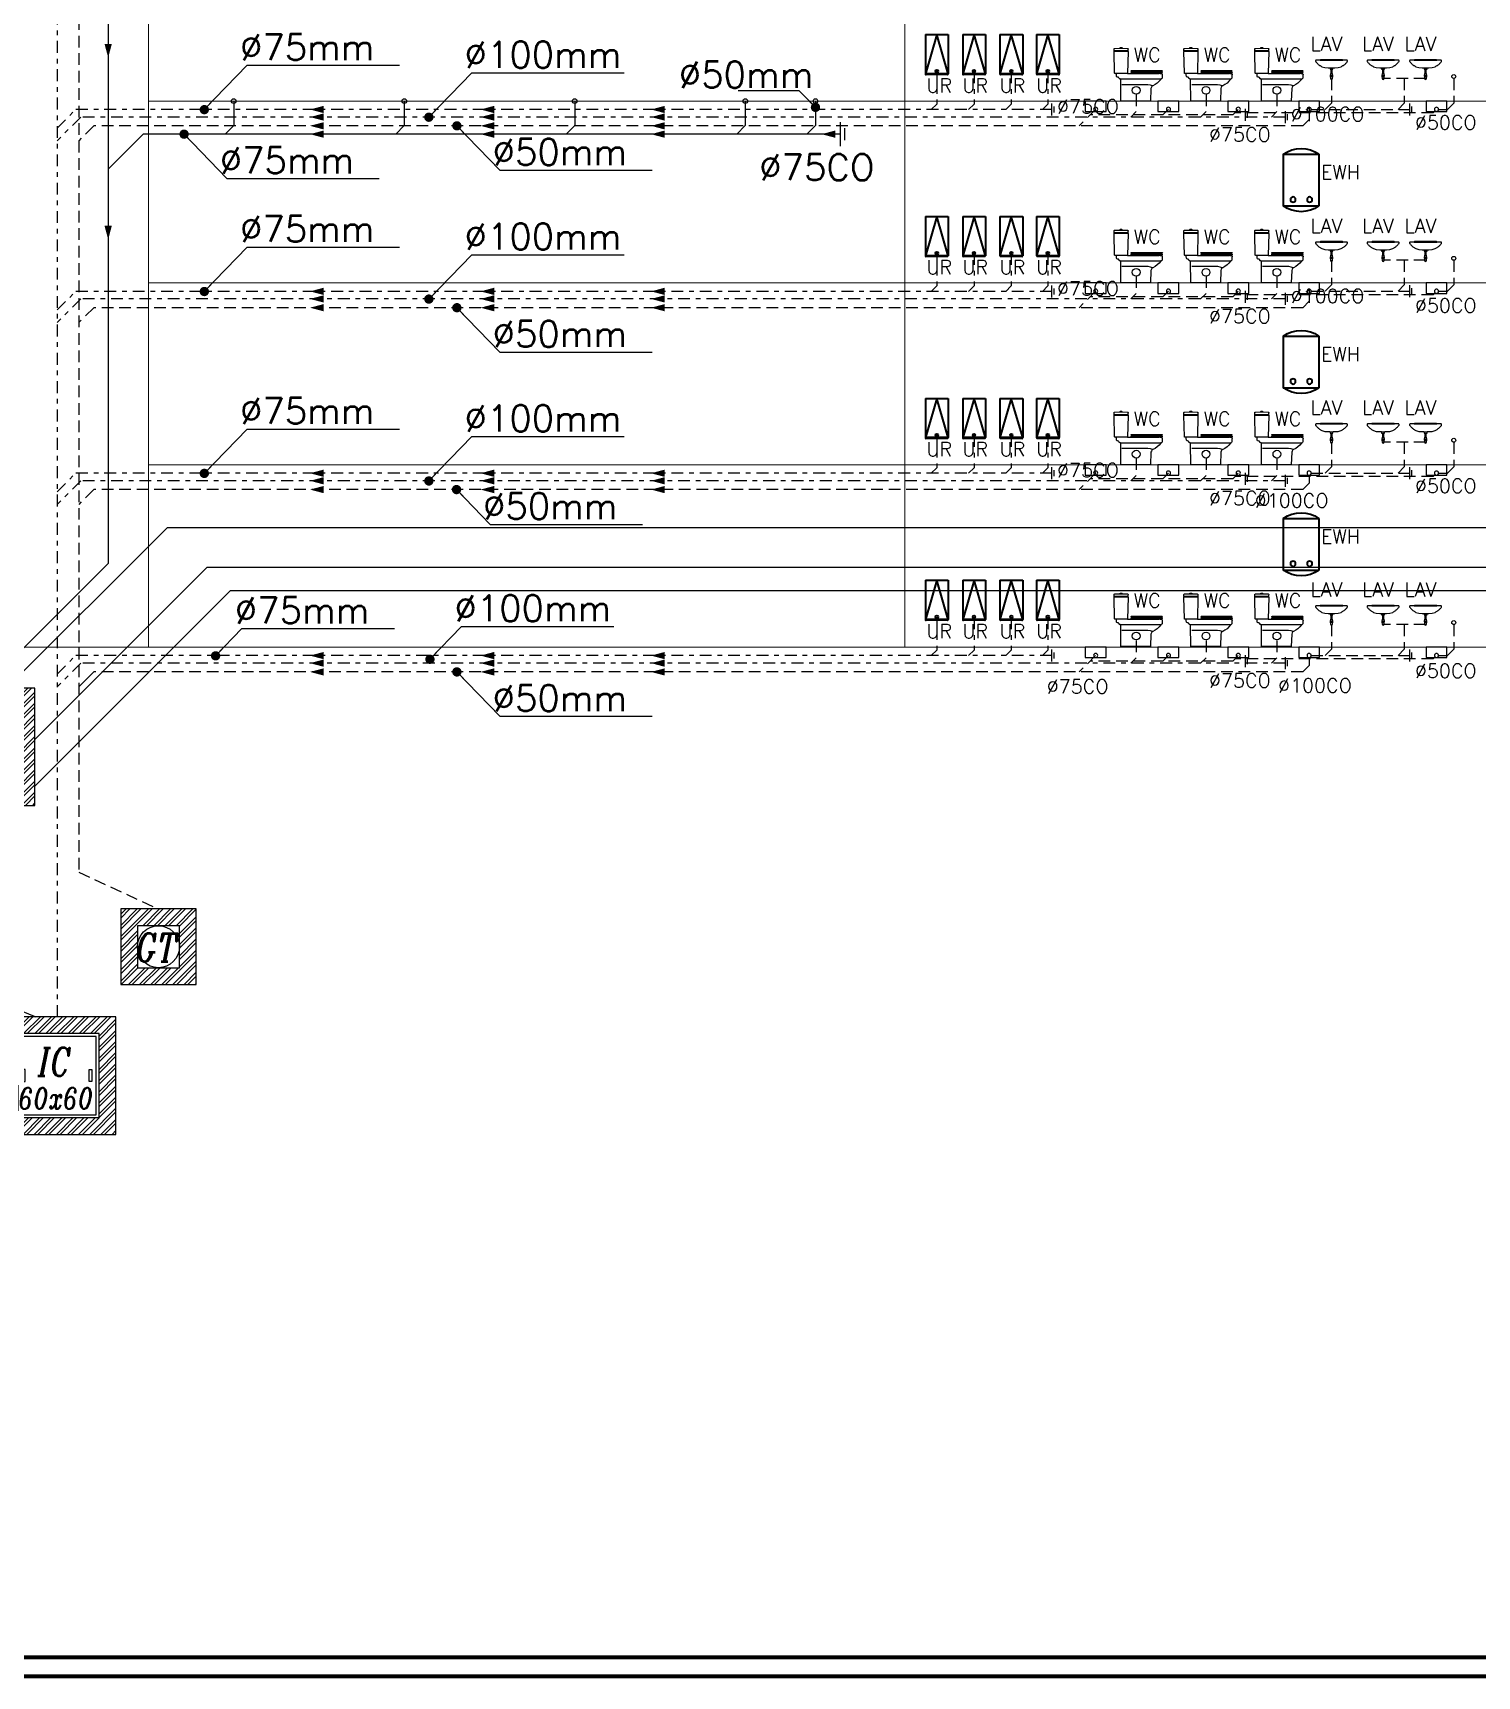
# Model space of a CAD drawing. Extents: x 787 to 1019, y 199 to 803.
# Drawn here: x 829.86 to 860.83, y 273.65 to 308.89 of the extents above; entities that cross this region are included whole.
import ezdxf
from ezdxf.enums import TextEntityAlignment as Align

# ---------------------------------------------------------------- set-up
doc = ezdxf.new("R2010")
doc.units = 0
doc.header["$MEASUREMENT"] = 0
for name, pattern in [('CONTINUA', [0]), ('DASHDOT', [25.4, 12.7, -6.35, 0, -6.35]), ('DASHED2', [0.375, 0.25, -0.125])]:
    doc.linetypes.add(name, pattern=pattern)
doc.layers.get('0').update_dxf_attribs({"color": 252, "linetype": 'CONTINUOUS', "lineweight": 30})
for name, color, linetype, lineweight in [('FIX', 47, 'CONTINUOUS', 0), ('P--FIXTURES', 60, 'CONTINUOUS', 35), ('P-C-WATER', 5, 'CONTINUOUS', 70), ('P-LINE', 5, 'CONTINUOUS', 20), ('P-TEXT', 1, 'CONTINUOUS', 25), ('UG-BORDER', 20, 'CONTINUOUS', 80)]:
    doc.layers.add(name, color=color, linetype=linetype, lineweight=lineweight)
for name, color, linetype in [('LAB-DR', 2, 'CONTINUOUS'), ('P-SOIL', 6, 'DASHDOT'), ('P-WASTE', 180, 'DASHED2'), ('PLUM', 2, 'CONTINUOUS'), ('PLUM-D', 2, 'CONTINUOUS'), ('Sanitarios', 171, 'CONTINUA')]:
    doc.layers.add(name, color=color, linetype=linetype)
doc.styles.add('ROM', font='romans.shx', dxfattribs={"height": 3})
doc.styles.add('ROMANS', font='italic8.shx')
doc.dimstyles.get("Standard").update_dxf_attribs({"dimtxt": 0.12, "dimasz": 0.05, "dimexe": 0.18, "dimexo": 0.0625, "dimgap": 0.09, "dimtad": 0, "dimtih": 1, "dimtoh": 1, "dimzin": 0, "dimdsep": 46, "dimtxsty": 'Standard', "dimblk": 'DOT', "dimcen": 0.09, "dimadec": 0, "dimazin": 0, "dimtfac": 1, "dimtofl": 0, "dimtmove": 0, "dimatfit": 3, "dimldrblk": 'DOT', "dimfxl": 1, "dimtolj": 1, "dimtzin": 0, "dimarcsym": 0})

# ---------------------------------------------------------------- blocks, each defined once
blk = doc.blocks.new('A$C268F1DFF')
at = {"layer": 'Sanitarios', "color": 3}
for p, q in [((-0.162, -0.006), (0.162, -0.006)), ((-0.024, -0.116), (0, -0.117)), ((-0.019, -0.226), (0.019, -0.226)), ((-0.019, -0.231), (0.019, -0.231)), ((-0.014, -0.137), (0.014, -0.137)), ((-0.014, -0.201), (0.014, -0.201)), ((-0.01, -0.143), (0.01, -0.143)), ((-0.01, -0.195), (0.01, -0.195)), ((0, -0.117), (0.024, -0.116)), ((-0.016, -0.238), (0.015, -0.238))]:
    blk.add_line(p, q, dxfattribs=at)
blk.add_lwpolyline([(-0.016, 0), (-0.156, 0), (-0.157, 0), (-0.158, 0), (-0.158, -0.001), (-0.158, -0.001), (-0.159, -0.001), (-0.159, -0.002), (-0.159, -0.002), (-0.159, -0.003), (-0.159, -0.003), (-0.159, -0.004), (-0.16, -0.004), (-0.16, -0.005), (-0.16, -0.005), (-0.161, -0.005), (-0.161, -0.006), (-0.162, -0.006), (-0.162, -0.006), (-0.217, -0.006), (-0.22, -0.006), (-0.223, -0.007), (-0.226, -0.009), (-0.228, -0.012), (-0.229, -0.015), (-0.23, -0.018), (-0.229, -0.022), (-0.228, -0.025), (-0.226, -0.027), (-0.222, -0.032), (-0.217, -0.038), (-0.212, -0.044), (-0.205, -0.051), (-0.198, -0.058), (-0.189, -0.066), (-0.18, -0.073), (-0.171, -0.08), (-0.164, -0.084), (-0.157, -0.089), (-0.147, -0.094), (-0.138, -0.1), (-0.138, -0.1), (-0.097, -0.113), (-0.049, -0.116), (-0.024, -0.116), (-0.021, -0.137), (-0.014, -0.137), (-0.014, -0.142, 0.414214), (-0.013, -0.143), (-0.01, -0.143), (-0.01, -0.195), (-0.013, -0.195, 0.414214), (-0.014, -0.196), (-0.014, -0.201), (-0.014, -0.201), (-0.019, -0.226), (-0.019, -0.231), (-0.019, -0.231, -0.357396), (-0.018, -0.232), (-0.018, -0.232), (-0.017, -0.238), (-0.017, -0.238), (-0.015, -0.267), (-0.015, -0.268, 0.896939), (0.015, -0.269), (0.015, -0.267), (0.017, -0.238), (0.017, -0.238), (0.018, -0.232), (0.018, -0.232, -0.357483), (0.019, -0.231), (0.019, -0.231), (0.019, -0.226), (0.014, -0.201), (0.014, -0.201), (0.014, -0.196, 0.414214), (0.013, -0.195), (0.01, -0.195), (0.01, -0.143), (0.013, -0.143, 0.414214), (0.014, -0.142), (0.014, -0.137), (0.021, -0.137), (0.024, -0.116), (0.049, -0.116), (0.097, -0.113), (0.138, -0.1), (0.138, -0.1), (0.147, -0.094), (0.157, -0.089), (0.164, -0.084), (0.171, -0.08), (0.18, -0.073), (0.189, -0.066), (0.198, -0.058), (0.205, -0.051), (0.212, -0.044), (0.217, -0.038), (0.222, -0.032), (0.226, -0.027), (0.228, -0.025), (0.229, -0.022), (0.23, -0.018), (0.229, -0.015), (0.228, -0.012), (0.226, -0.009), (0.223, -0.007), (0.22, -0.006), (0.217, -0.006), (0.162, -0.006), (0.162, -0.006), (0.161, -0.006), (0.161, -0.005), (0.16, -0.005), (0.16, -0.005), (0.16, -0.004), (0.159, -0.004), (0.159, -0.003), (0.159, -0.003), (0.159, -0.002), (0.159, -0.002), (0.159, -0.001), (0.158, -0.001), (0.158, -0.001), (0.158, 0), (0.157, 0), (0.156, 0), (0.016, 0)], format="xyb", close=True, dxfattribs=at)
blk = doc.blocks.new('A$C506C3B33')
at = {"layer": 'Sanitarios', "color": 3}
for p, q in [((-0.116, 0.716), (-0.305, 0.716)), ((-0.305, 0.711), (-0.116, 0.711)), ((-0.215, 0.757), (-0.207, 0.757)), ((-0.215, 0.755), (-0.207, 0.755)), ((-0.118, 0.393), (-0.298, 0.393)), ((-0.225, 0.316), (0.365, 0.316)), ((-0.198, 0.237), (0.17, 0.237)), ((-0.034, 0.42), (0.335, 0.42)), ((-0.034, 0.41), (0.335, 0.41)), ((-0.034, 0.4), (0.335, 0.4)), ((-0.034, 0.393), (0.335, 0.393)), ((-0.022, 0.41), (-0.022, 0.42)), ((-0.022, 0.393), (-0.022, 0.4)), ((0.17, 0.237), (0.204, 0.232)), ((0.335, 0.41), (0.335, 0.42)), ((0.347, 0.42), (0.335, 0.42)), ((0.335, 0.41), (0.347, 0.41)), ((0.335, 0.393), (0.335, 0.4)), ((0.347, 0.4), (0.335, 0.4)), ((0.347, 0.393), (0.335, 0.393)), ((0.204, 0.232), (0.232, 0.222))]:
    blk.add_line(p, q, dxfattribs=at)
blk.add_lwpolyline([(0.367, 0.393, -0.104581), (0.37, 0.39, -0.442623), (0.379, 0.377, 0.062429), (0.375, 0.327, -0.388719), (0.365, 0.316, 0.238522), (0.357, 0.31, -0.12203), (0.244, 0.217), (0.235, 0.212), (0.228, 0.206), (0.223, 0.196), (0.217, 0.179), (0.212, 0), (-0.212, 0), (-0.215, 0.301), (-0.217, 0.309), (-0.22, 0.313), (-0.225, 0.316), (-0.232, 0.317), (-0.236, 0.32), (-0.239, 0.324), (-0.24, 0.331), (-0.243, 0.335), (-0.247, 0.338), (-0.251, 0.339), (-0.26, 0.34, -0.401561), (-0.275, 0.352), (-0.276, 0.376), (-0.277, 0.384), (-0.279, 0.388), (-0.283, 0.391), (-0.289, 0.393), (-0.298, 0.393), (-0.301, 0.395), (-0.303, 0.398), (-0.311, 0.706, -0.414214), (-0.306, 0.711), (-0.305, 0.711), (-0.305, 0.716), (-0.309, 0.716, 0.033647), (-0.31, 0.743, -0.44822), (-0.302, 0.753), (-0.215, 0.755), (-0.215, 0.757), (-0.223, 0.757, -0.447291), (-0.225, 0.759, -0.328302), (-0.219, 0.766, -0.095457), (-0.202, 0.766, -0.328302), (-0.196, 0.759, -0.447291), (-0.198, 0.757), (-0.207, 0.757), (-0.207, 0.755), (-0.119, 0.753, -0.44822), (-0.111, 0.743, 0.033647), (-0.112, 0.716), (-0.116, 0.716), (-0.116, 0.711), (-0.115, 0.711, -0.414214), (-0.111, 0.706), (-0.118, 0.393), (-0.034, 0.393), (-0.034, 0.4), (-0.061, 0.4, -1), (-0.061, 0.41), (-0.034, 0.41), (-0.034, 0.42), (-0.059, 0.42, -1), (-0.059, 0.435), (0.372, 0.435, -1), (0.372, 0.42), (0.347, 0.42), (0.347, 0.41), (0.374, 0.41, -1), (0.374, 0.4), (0.347, 0.4), (0.347, 0.393)], format="xyb", close=True, dxfattribs=at)
blk = doc.blocks.new('A$C6DA345EF')
at = {"layer": 'P--FIXTURES', "color": 3}
for p, q in [((0, 1.715), (0, 0.03)), ((0, 1.715), (0.976, 1.715)), ((0.488, 1.715), (0, 0.03)), ((0.976, 0.03), (0.488, 1.715)), ((0.976, 1.715), (0.976, 0.03)), ((0.976, 0.03), (0, 0.03)), ((0.946, 0), (0.03, 0))]:
    blk.add_line(p, q, dxfattribs=at)
blk.add_circle((0.488, 0.143), 0.0567, dxfattribs=at)
for centre, start, end in [((0.03, 0.03), 180, 270), ((0.946, 0.03), 270, 0)]:
    blk.add_arc(centre, 0.03, start, end, dxfattribs=at)
blk = doc.blocks.new('_Dot')
at = {"color": 0, "linetype": 'ByBlock', "lineweight": -2}
blk.add_line((-0.5, 0), (-1, 0), dxfattribs=at)
at = {"color": 0, "linetype": 'ByBlock', "const_width": 0.5}
blk.add_lwpolyline([(-0.25, 0, 1), (0.25, 0, 1)], format="xyb", close=True, dxfattribs=at)
blk = doc.blocks.new('A$C558C4227')
at = {"layer": 'PLUM'}
for p, q in [((0.092, 0), (-0.092, 0)), ((0.046, -0.033), (-0.046, -0.033))]:
    blk.add_line(p, q, dxfattribs=at)
blk = doc.blocks.new('A$C63790746')
at = {"layer": 'P--FIXTURES', "color": 3, "ltscale": 0.05}
for p, q in [((510, 821), (0, 821)), ((0, 821), (0, 83)), ((510, 821), (510, 83)), ((510, 83), (0, 83))]:
    blk.add_line(p, q, dxfattribs=at)
for centre in [(133, 173), (370, 173)]:
    blk.add_circle(centre, 37, dxfattribs=at)
for centre, start, end in [((255, 469), 54.0549, 125.9451), ((255, 434), 234.0549, 305.9451)]:
    blk.add_arc(centre, 434, start, end, dxfattribs=at)
blk = doc.blocks.new('A$C044B48CE')
at = {"layer": 'PLUM', "color": 3}
blk.add_lwpolyline([(125, 0), (125, -125), (-125, -125), (-125, 0)], close=True, dxfattribs=at)
blk.add_circle((0, -100), 25, dxfattribs=at)
blk = doc.blocks.new('G')
at = {"layer": 'PLUM-D'}
h = blk.add_hatch(dxfattribs=at)
h.set_pattern_fill('ANSI32', color=3, scale=0.15, style=0)
h.set_pattern_definition([(45, (-187.019217, -180.50564), (-0.039774756, 0.039774756), []), (45, (-186.9927, -180.50564), (-0.039774756, 0.039774756), [])])
h.paths.add_polyline_path([(-0.27, 0.27), (-0.27, -0.27), (0.27, -0.27), (0.27, 0.27)])
h.paths.add_polyline_path([(0.15, 0.15), (0.15, -0.15), (-0.15, -0.15), (-0.15, 0.15)], flags=16)
at = {"layer": 'PLUM-D', "color": 3}
blk.add_lwpolyline([(-0.27, -0.27), (0.27, -0.27), (0.27, 0.27), (-0.27, 0.27)], close=True, dxfattribs=at)
at = {"layer": 'PLUM-D', "color": 2}
blk.add_lwpolyline([(-0.15, -0.15), (0.15, -0.15), (0.15, 0.15), (-0.15, 0.15)], close=True, dxfattribs=at)
blk.add_circle((0, 0), 0.15, dxfattribs=at)
at = {"layer": 'P-TEXT', "color": 41, "style": 'ROMANS', "width": 0.8}
blk.add_text('GT', height=0.2, dxfattribs=at).set_placement((-0.16, -0.106))
blk = doc.blocks.new('IC6')
at = {"layer": 'PLUM-D'}
h = blk.add_hatch(dxfattribs=at)
h.set_pattern_fill('ANSI32', color=3, scale=0.15, style=0)
h.set_pattern_definition([(45, (-209.72345, -189.765585), (-0.039774756, 0.039774756), []), (45, (-209.69693, -189.765585), (-0.039774756, 0.039774756), [])])
h.paths.add_polyline_path([(0.42, -0.12), (0.42, 0.72), (-0.42, 0.72), (-0.42, -0.12)])
h.paths.add_polyline_path([(-0.3, 0), (-0.3, 0.6), (0.3, 0.6), (0.3, 0)], flags=16)
at = {"layer": 'PLUM-D', "color": 3}
for points in [[(-0.42, -0.12), (0.42, -0.12), (0.42, 0.72), (-0.42, 0.72)], [(-0.3, 0), (0.3, 0), (0.3, 0.6), (-0.3, 0.6)]]:
    blk.add_lwpolyline(points, close=True, dxfattribs=at)
at = {"layer": 'PLUM-D', "color": 2}
for points in [[(-0.28, 0.02), (0.28, 0.02), (0.28, 0.58), (-0.28, 0.58)], [(-0.229, 0.343), (-0.248, 0.343), (-0.248, 0.257), (-0.229, 0.257)], [(0.229, 0.343), (0.248, 0.343), (0.248, 0.257), (0.229, 0.257)]]:
    blk.add_lwpolyline(points, close=True, dxfattribs=at)
at = {"layer": 'P-TEXT', "color": 41, "style": 'ROMANS', "width": 0.8}
for s, height, p in [('IC', 0.2, (-0.137, 0.298)), ('60x60', 0.15, (-0.277, 0.063))]:
    blk.add_text(s, height=height, dxfattribs=at).set_placement(p)
blk = doc.blocks.new('SOLID INTERCEPTOR')
at = {"layer": 'PLUM-D'}
h = blk.add_hatch(dxfattribs=at)
h.set_pattern_fill('ANSI32', color=34, scale=0.15, style=0)
h.set_pattern_definition([(45, (-209.30345, -190.485585), (-0.039774756, 0.039774756), []), (45, (-209.27693, -190.485585), (-0.039774756, 0.039774756), [])])
h.paths.add_polyline_path([(0.84, -0.84), (0.84, 0), (0, 0), (0, -0.84)])
h.paths.add_polyline_path([(0.12, -0.72), (0.12, -0.12), (0.72, -0.12), (0.72, -0.72)], flags=16)
at = {"layer": 'PLUM-D', "color": 34}
for points in [[(0, -0.84), (0.84, -0.84), (0.84, 0), (0, 0)], [(0.12, -0.72), (0.72, -0.72), (0.72, -0.12), (0.12, -0.12)]]:
    blk.add_lwpolyline(points, close=True, dxfattribs=at)
at = {"layer": 'PLUM-D', "color": 7}
blk.add_lwpolyline([(0.14, -0.7), (0.7, -0.7), (0.7, -0.14), (0.14, -0.14)], close=True, dxfattribs=at)
at = {"layer": 'P-TEXT', "color": 41, "style": 'ROMANS', "width": 0.8}
blk.add_text('S.I', height=0.2, dxfattribs=at).set_placement((0.3, -0.532))

msp = doc.modelspace()

# ---------------------------------------------------------------- linework, layer by layer
at = {"layer": 'FIX', "linetype": 'Continuous'}
for p, q in [((832.341, 330.824), (832.341, 295.714)), ((848.557, 330.824), (848.557, 295.714)), ((851.136, 307.424), (832.341, 307.424)), ((881.053, 307.424), (851.136, 307.424)), ((851.136, 303.524), (832.341, 303.524)), ((881.053, 303.524), (851.136, 303.524)), ((851.136, 299.624), (832.341, 299.624)), ((881.053, 299.624), (851.136, 299.624)), ((969.367, 295.714), (810.593, 295.714))]:
    msp.add_line(p, q, dxfattribs=at)
at = {"layer": 'LAB-DR', "linetype": 'Continuous'}
for p, q in [((831.477, 318.301), (831.477, 297.508)), ((834.169, 307.424), (834.169, 306.896)), ((837.825, 307.424), (837.825, 306.896)), ((841.481, 307.424), (841.481, 306.896)), ((845.137, 307.424), (845.137, 306.896)), ((846.643, 307.424), (846.643, 306.896)), ((832.225, 306.713), (831.477, 305.965)), ((847.182, 306.713), (832.225, 306.713)), ((834.169, 306.896), (833.986, 306.713)), ((837.825, 306.896), (837.642, 306.713)), ((841.481, 306.896), (841.298, 306.713)), ((845.137, 306.896), (844.954, 306.713)), ((846.643, 306.896), (846.46, 306.713)), ((832.738, 298.274), (829.3, 294.837)), ((881.181, 298.274), (832.738, 298.274)), ((831.477, 297.508), (828.805, 294.837)), ((833.592, 297.42), (829.907, 293.736)), ((904.417, 297.42), (833.592, 297.42)), ((834.093, 296.919), (829.907, 292.734)), ((906.131, 296.919), (834.093, 296.919)), ((827.094, 288.947), (829.927, 287.786))]:
    msp.add_line(p, q, dxfattribs=at)
for centre in [(834.169, 307.424), (837.825, 307.424), (841.481, 307.424), (845.137, 307.424), (846.643, 307.424)]:
    msp.add_circle(centre, 0.05, dxfattribs=at)
at = {"layer": 'P-LINE', "color": 1}
for points in [[(831.398, 308.648), (831.555, 308.648), (831.477, 308.354)], [(836.099, 307.321), (836.099, 307.164), (835.805, 307.242)], [(839.755, 307.321), (839.755, 307.164), (839.461, 307.242)], [(843.412, 307.321), (843.412, 307.164), (843.118, 307.242)], [(836.099, 307.159), (836.099, 307.002), (835.805, 307.08)], [(836.099, 306.97), (836.099, 306.814), (835.805, 306.892)], [(839.755, 307.159), (839.755, 307.002), (839.461, 307.08)], [(839.755, 306.97), (839.755, 306.814), (839.461, 306.892)], [(843.412, 307.159), (843.412, 307.002), (843.118, 307.08)], [(843.412, 306.97), (843.412, 306.814), (843.118, 306.892)], [(836.099, 306.792), (836.099, 306.635), (835.805, 306.713)], [(839.755, 306.792), (839.755, 306.635), (839.461, 306.713)], [(843.412, 306.792), (843.412, 306.635), (843.118, 306.713)], [(847.068, 306.792), (847.068, 306.635), (846.774, 306.713)], [(831.398, 304.748), (831.555, 304.748), (831.477, 304.454)], [(836.099, 303.421), (836.099, 303.264), (835.805, 303.342)], [(839.755, 303.421), (839.755, 303.264), (839.461, 303.342)], [(843.412, 303.421), (843.412, 303.264), (843.118, 303.342)], [(836.099, 303.259), (836.099, 303.102), (835.805, 303.18)], [(836.099, 303.07), (836.099, 302.914), (835.805, 302.992)], [(839.755, 303.259), (839.755, 303.102), (839.461, 303.18)], [(839.755, 303.07), (839.755, 302.914), (839.461, 302.992)], [(843.412, 303.259), (843.412, 303.102), (843.118, 303.18)], [(843.412, 303.07), (843.412, 302.914), (843.118, 302.992)], [(836.099, 299.521), (836.099, 299.364), (835.805, 299.442)], [(839.755, 299.521), (839.755, 299.364), (839.461, 299.442)], [(843.412, 299.521), (843.412, 299.364), (843.118, 299.442)], [(836.099, 299.359), (836.099, 299.202), (835.805, 299.28)], [(836.099, 299.17), (836.099, 299.014), (835.805, 299.092)], [(839.755, 299.359), (839.755, 299.202), (839.461, 299.28)], [(839.755, 299.17), (839.755, 299.014), (839.461, 299.092)], [(843.412, 299.359), (843.412, 299.202), (843.118, 299.28)], [(843.412, 299.17), (843.412, 299.014), (843.118, 299.092)], [(836.099, 295.611), (836.099, 295.454), (835.805, 295.532)], [(836.099, 295.449), (836.099, 295.292), (835.805, 295.37)], [(839.755, 295.611), (839.755, 295.454), (839.461, 295.532)], [(839.755, 295.449), (839.755, 295.292), (839.461, 295.37)], [(843.412, 295.611), (843.412, 295.454), (843.118, 295.532)], [(843.412, 295.449), (843.412, 295.292), (843.118, 295.37)], [(836.099, 295.26), (836.099, 295.104), (835.805, 295.182)], [(839.755, 295.26), (839.755, 295.104), (839.461, 295.182)], [(843.412, 295.26), (843.412, 295.104), (843.118, 295.182)]]:
    msp.add_solid(points, dxfattribs=at)
at = {"layer": 'P-SOIL', "ltscale": 0.02}
for p, q in [((830.382, 326.344), (830.382, 287.786)), ((849.244, 308.062), (849.244, 307.359)), ((850.043, 308.062), (850.043, 307.359)), ((850.842, 308.062), (850.842, 307.359)), ((851.627, 308.062), (851.627, 307.359)), ((849.244, 307.359), (849.127, 307.242)), ((850.043, 307.359), (849.926, 307.242)), ((850.842, 307.359), (850.725, 307.242)), ((851.627, 307.359), (851.509, 307.242)), ((853.52, 307.569), (853.52, 307.197)), ((855.017, 307.569), (855.017, 307.197)), ((856.537, 307.569), (856.537, 307.197)), ((830.382, 306.844), (830.78, 307.242)), ((830.89, 307.08), (830.382, 306.572)), ((851.712, 307.242), (830.78, 307.242)), ((856.72, 307.08), (830.89, 307.08)), ((853.52, 307.197), (853.402, 307.08)), ((855.017, 307.197), (854.9, 307.08)), ((856.537, 307.197), (856.42, 307.08)), ((849.244, 304.162), (849.244, 303.459)), ((850.043, 304.162), (850.043, 303.459)), ((850.842, 304.162), (850.842, 303.459)), ((851.627, 304.162), (851.627, 303.459)), ((849.244, 303.459), (849.127, 303.342)), ((850.043, 303.459), (849.926, 303.342)), ((850.842, 303.459), (850.725, 303.342)), ((851.627, 303.459), (851.509, 303.342)), ((853.52, 303.669), (853.52, 303.297)), ((855.017, 303.669), (855.017, 303.297)), ((856.537, 303.669), (856.537, 303.297)), ((830.382, 302.944), (830.78, 303.342)), ((830.89, 303.18), (830.382, 302.672)), ((851.712, 303.342), (830.78, 303.342)), ((856.72, 303.18), (830.89, 303.18)), ((853.52, 303.297), (853.402, 303.18)), ((855.017, 303.297), (854.9, 303.18)), ((856.537, 303.297), (856.42, 303.18)), ((849.244, 300.262), (849.244, 299.559)), ((850.043, 300.262), (850.043, 299.559)), ((850.842, 300.262), (850.842, 299.559)), ((851.627, 300.262), (851.627, 299.559)), ((849.244, 299.559), (849.127, 299.442)), ((850.043, 299.559), (849.926, 299.442)), ((850.842, 299.559), (850.725, 299.442)), ((851.627, 299.559), (851.509, 299.442)), ((853.52, 299.769), (853.52, 299.397)), ((855.017, 299.769), (855.017, 299.397)), ((856.537, 299.769), (856.537, 299.397)), ((830.382, 299.044), (830.78, 299.442)), ((830.89, 299.28), (830.382, 298.772)), ((851.712, 299.442), (830.78, 299.442)), ((856.72, 299.28), (830.89, 299.28)), ((853.52, 299.397), (853.402, 299.28)), ((855.017, 299.397), (854.9, 299.28)), ((856.537, 299.397), (856.42, 299.28)), ((849.244, 296.352), (849.244, 295.649)), ((850.043, 296.352), (850.043, 295.649)), ((850.842, 296.352), (850.842, 295.649)), ((851.627, 296.352), (851.627, 295.649)), ((849.244, 295.649), (849.127, 295.532)), ((850.043, 295.649), (849.926, 295.532)), ((850.842, 295.649), (850.725, 295.532)), ((851.627, 295.649), (851.509, 295.532)), ((853.52, 295.859), (853.52, 295.487)), ((855.017, 295.859), (855.017, 295.487)), ((856.537, 295.859), (856.537, 295.487)), ((830.382, 295.134), (830.78, 295.532)), ((830.89, 295.37), (830.382, 294.862)), ((851.712, 295.532), (830.78, 295.532)), ((856.72, 295.37), (830.89, 295.37)), ((853.52, 295.487), (853.402, 295.37)), ((855.017, 295.487), (854.9, 295.37)), ((856.537, 295.487), (856.42, 295.37))]:
    msp.add_line(p, q, dxfattribs=at)
at = {"layer": 'P-WASTE'}
for p, q in [((830.846, 326.072), (830.846, 290.889)), ((857.708, 307.908), (857.708, 307.379)), ((859.724, 307.908), (858.814, 307.908)), ((859.269, 307.908), (859.269, 307.379)), ((860.329, 307.908), (860.329, 307.379)), ((857.708, 307.379), (857.574, 307.245)), ((859.269, 307.379), (859.135, 307.245)), ((860.329, 307.379), (860.195, 307.245)), ((852.65, 307.245), (852.297, 306.892)), ((855.589, 307.126), (852.531, 307.126)), ((854.211, 307.245), (854.092, 307.126)), ((859.885, 307.17), (855.634, 307.17)), ((857.228, 307.03), (857.09, 306.892)), ((857.228, 307.2), (857.228, 307.03)), ((857.273, 307.245), (859.385, 307.245)), ((859.928, 307.213), (859.885, 307.17)), ((860.004, 307.245), (860.195, 307.245)), ((831.166, 306.892), (830.846, 306.572)), ((857.09, 306.892), (831.166, 306.892)), ((857.708, 304.008), (857.708, 303.479)), ((859.724, 304.008), (858.814, 304.008)), ((859.269, 304.008), (859.269, 303.479)), ((860.329, 304.008), (860.329, 303.479)), ((857.708, 303.479), (857.574, 303.345)), ((859.269, 303.479), (859.135, 303.345)), ((860.329, 303.479), (860.195, 303.345)), ((852.65, 303.345), (852.297, 302.992)), ((855.589, 303.226), (852.531, 303.226)), ((854.211, 303.345), (854.092, 303.226)), ((855.708, 303.345), (855.589, 303.226)), ((859.885, 303.27), (855.634, 303.27)), ((857.228, 303.13), (857.09, 302.992)), ((857.228, 303.3), (857.228, 303.13)), ((857.273, 303.345), (859.385, 303.345)), ((859.928, 303.313), (859.885, 303.27)), ((860.004, 303.345), (860.195, 303.345)), ((831.166, 302.992), (830.846, 302.672)), ((857.09, 302.992), (831.166, 302.992)), ((857.708, 300.108), (857.708, 299.579)), ((859.724, 300.108), (858.814, 300.108)), ((859.269, 300.108), (859.269, 299.579)), ((860.329, 300.108), (860.329, 299.579)), ((857.708, 299.579), (857.574, 299.445)), ((859.269, 299.579), (859.135, 299.445)), ((860.329, 299.579), (860.195, 299.445)), ((852.65, 299.445), (852.297, 299.092)), ((855.589, 299.326), (852.531, 299.326)), ((854.211, 299.445), (854.092, 299.326)), ((855.708, 299.445), (855.589, 299.326)), ((859.885, 299.37), (855.634, 299.37)), ((857.228, 299.23), (857.09, 299.092)), ((857.228, 299.4), (857.228, 299.23)), ((857.273, 299.445), (859.385, 299.445)), ((859.928, 299.413), (859.885, 299.37)), ((860.004, 299.445), (860.195, 299.445)), ((831.166, 299.092), (830.846, 298.772)), ((857.09, 299.092), (831.166, 299.092)), ((857.708, 296.198), (857.708, 295.669)), ((859.724, 296.198), (858.814, 296.198)), ((859.269, 296.198), (859.269, 295.669)), ((860.329, 296.198), (860.329, 295.669)), ((857.708, 295.669), (857.574, 295.535)), ((859.269, 295.669), (859.135, 295.535)), ((860.329, 295.669), (860.195, 295.535)), ((852.65, 295.535), (852.297, 295.182)), ((855.589, 295.416), (852.531, 295.416)), ((854.211, 295.535), (854.092, 295.416)), ((855.708, 295.535), (855.589, 295.416)), ((859.885, 295.46), (855.634, 295.46)), ((857.228, 295.32), (857.09, 295.182)), ((857.228, 295.49), (857.228, 295.32)), ((857.273, 295.535), (859.385, 295.535)), ((859.928, 295.503), (859.885, 295.46)), ((860.004, 295.535), (860.195, 295.535)), ((857.09, 295.182), (831.166, 295.182)), ((830.846, 290.889), (832.555, 290.1))]:
    msp.add_line(p, q, dxfattribs=at)
at = {"layer": 'P-WASTE', "linetype": 'Continuous'}
for p, q in [((855.708, 307.245), (855.589, 307.126)), ((831.166, 295.182), (830.846, 294.862))]:
    msp.add_line(p, q, dxfattribs=at)
at = {"layer": 'PLUM', "color": 3}
for centre, radius in [((860.329, 307.95), 0.0417), ((853.52, 307.652), 0.0834), ((855.017, 307.652), 0.0834), ((856.537, 307.652), 0.0834), ((860.329, 304.05), 0.0417), ((853.52, 303.752), 0.0834), ((855.017, 303.752), 0.0834), ((856.537, 303.752), 0.0834), ((853.52, 299.852), 0.0834), ((855.017, 299.852), 0.0834), ((856.537, 299.852), 0.0834), ((860.329, 300.15), 0.0417), ((853.52, 295.952), 0.0834), ((855.017, 295.952), 0.0834), ((856.537, 295.952), 0.0834), ((860.329, 296.24), 0.0417)]:
    msp.add_circle(centre, radius, dxfattribs=at)
at = {"layer": 'UG-BORDER'}
for p, q in [((787.378, 274.053), (1013.528, 274.053)), ((786.974, 273.649), (1013.933, 273.649))]:
    msp.add_line(p, q, dxfattribs=at)

# ---------------------------------------------------------------- block references
at = {"layer": 'P--FIXTURES', "color": 2, "xscale": 1.50000000030559, "yscale": 1.50000000030559, "zscale": 1.50000000030559}
for name, p in [('A$C506C3B33', (853.511, 307.424)), ('A$C506C3B33', (855.008, 307.424)), ('A$C506C3B33', (856.528, 307.424)), ('A$C268F1DFF', (857.708, 308.309)), ('A$C268F1DFF', (858.814, 308.309)), ('A$C268F1DFF', (859.724, 308.309)), ('A$C506C3B33', (853.511, 303.524)), ('A$C506C3B33', (855.008, 303.524)), ('A$C506C3B33', (856.528, 303.524)), ('A$C268F1DFF', (857.708, 304.409)), ('A$C268F1DFF', (858.814, 304.409)), ('A$C268F1DFF', (859.724, 304.409)), ('A$C506C3B33', (853.511, 299.624)), ('A$C506C3B33', (855.008, 299.624)), ('A$C506C3B33', (856.528, 299.624)), ('A$C268F1DFF', (857.708, 300.509)), ('A$C268F1DFF', (858.814, 300.509)), ('A$C268F1DFF', (859.724, 300.509)), ('A$C506C3B33', (853.511, 295.724)), ('A$C506C3B33', (855.008, 295.724)), ('A$C506C3B33', (856.528, 295.724)), ('A$C268F1DFF', (857.708, 296.609)), ('A$C268F1DFF', (858.814, 296.609)), ('A$C268F1DFF', (859.724, 296.609))]:
    msp.add_blockref(name, p, dxfattribs=at)
at = {"layer": 'P--FIXTURES', "ltscale": 0.05, "extrusion": (0, 0, -1), "xscale": 0.0015000000003056, "yscale": 0.0015000000003056, "zscale": -0.0015}
for p in [(-857.438, 305.051), (-857.438, 301.151), (-857.438, 297.241)]:
    msp.add_blockref('A$C63790746', p, dxfattribs=at)
at = {"layer": 'P-C-WATER', "linetype": 'Continuous', "xscale": 0.5, "yscale": 0.5, "zscale": 0.5}
for p in [(849, 307.991), (849.799, 307.991), (850.598, 307.991), (851.383, 307.991), (849, 304.091), (849.799, 304.091), (850.598, 304.091), (851.383, 304.091), (849, 300.191), (849.799, 300.191), (850.598, 300.191), (851.383, 300.191), (849, 296.291), (849.799, 296.291), (850.598, 296.291), (851.383, 296.291)]:
    msp.add_blockref('A$C6DA345EF', p, dxfattribs=at)
at = {"layer": 'P-SOIL', "ltscale": 0.05, "extrusion": (0, 0, -1), "xscale": 0.0017920000003642, "yscale": 0.0017920000003642, "zscale": -0.001792}
for p in [(-852.65, 307.424), (-854.211, 307.424), (-855.708, 307.424), (-857.228, 307.424), (-859.959, 307.424), (-852.65, 303.524), (-854.211, 303.524), (-855.708, 303.524), (-857.228, 303.524), (-859.959, 303.524), (-852.65, 299.624), (-854.211, 299.624), (-855.708, 299.624), (-857.228, 299.624), (-859.959, 299.624), (-852.65, 295.714), (-854.211, 295.714), (-855.708, 295.714), (-857.228, 295.714), (-859.959, 295.714)]:
    msp.add_blockref('A$C044B48CE', p, dxfattribs=at)
at = {"layer": 'P-TEXT', "color": 41, "xscale": 3, "yscale": 3, "zscale": 3}
for name, p in [('G', (832.555, 289.29)), ('IC6', (830.382, 285.626))]:
    msp.add_blockref(name, p, dxfattribs=at)
at = {"layer": 'P-WASTE', "extrusion": (0, 0, -1), "rotation": 270}
for p, xscale, yscale, zscale in [((-851.712, 307.242), 1.400000000288059, 1.400000000288059, -1.399999999999999), ((-859.385, 307.245), 1.400000000288059, 1.400000000288059, -1.399999999999999), ((-847.182, 306.713), 2.800000000576119, 2.800000000576119, -2.799999999999998), ((-855.863, 307.126), 1.400000000288059, 1.400000000288059, -1.399999999999999), ((-856.72, 307.08), 1.400000000288059, 1.400000000288059, -1.399999999999999), ((-851.712, 303.342), 1.400000000288059, 1.400000000288059, -1.399999999999999), ((-859.385, 303.345), 1.400000000288059, 1.400000000288059, -1.399999999999999), ((-855.863, 303.226), 1.400000000288059, 1.400000000288059, -1.399999999999999), ((-856.72, 303.18), 1.400000000288059, 1.400000000288059, -1.399999999999999), ((-851.712, 299.442), 1.400000000288059, 1.400000000288059, -1.399999999999999), ((-859.385, 299.445), 1.400000000288059, 1.400000000288059, -1.399999999999999), ((-855.863, 299.326), 1.400000000288059, 1.400000000288059, -1.399999999999999), ((-856.72, 299.28), 1.400000000288059, 1.400000000288059, -1.399999999999999), ((-851.712, 295.532), 1.400000000288059, 1.400000000288059, -1.399999999999999), ((-859.385, 295.535), 1.400000000288059, 1.400000000288059, -1.399999999999999), ((-855.863, 295.416), 1.400000000288059, 1.400000000288059, -1.399999999999999), ((-856.72, 295.37), 1.400000000288059, 1.400000000288059, -1.399999999999999)]:
    msp.add_blockref('A$C558C4227', p, dxfattribs=dict(at, xscale=xscale, yscale=yscale, zscale=zscale))
at = {"layer": 'P-WASTE', "linetype": 'Continuous', "xscale": 3, "yscale": 3, "zscale": 3}
msp.add_blockref('SOLID INTERCEPTOR', (827.387, 294.837), dxfattribs=at)

# ---------------------------------------------------------------- texts
at = {"layer": 'P-TEXT', "color": 41, "style": 'ROM'}
for s, height, p in [('%%C75mm', 0.56, (834.303, 308.301)), ('%%C100mm', 0.56, (839.119, 308.139)), ('LAV', 0.3, (857.257, 308.501)), ('LAV', 0.3, (858.363, 308.501)), ('LAV', 0.3, (859.273, 308.501)), ('%%C50mm', 0.56, (839.72, 306.051)), ('%%C75mm', 0.56, (833.869, 305.872)), ('%%C75CO', 0.56, (845.437, 305.725, 0)), ('EWH', 0.3, (857.483, 305.746)), ('%%C75mm', 0.56, (834.303, 304.401)), ('%%C100mm', 0.56, (839.119, 304.239)), ('LAV', 0.3, (857.257, 304.601)), ('LAV', 0.3, (858.363, 304.601)), ('LAV', 0.3, (859.273, 304.601)), ('%%C50mm', 0.56, (839.72, 302.151)), ('EWH', 0.3, (857.483, 301.846)), ('%%C75mm', 0.56, (834.303, 300.501)), ('LAV', 0.3, (857.257, 300.701)), ('LAV', 0.3, (858.363, 300.701)), ('LAV', 0.3, (859.273, 300.701)), ('%%C100mm', 0.56, (839.119, 300.339)), ('%%C50mm', 0.56, (839.514, 298.457)), ('EWH', 0.3, (857.483, 297.936)), ('LAV', 0.3, (857.257, 296.801)), ('LAV', 0.3, (858.363, 296.801)), ('LAV', 0.3, (859.273, 296.801)), ('%%C75mm', 0.56, (834.193, 296.224)), ('%%C100mm', 0.56, (838.901, 296.267)), ('%%C50mm', 0.56, (839.72, 294.341))]:
    msp.add_text(s, height=height, dxfattribs=at).set_placement(p)
for s, p in [('WC', (853.757, 308.412, -5.276)), ('WC', (855.254, 308.412, -5.276)), ('WC', (856.774, 308.412, -5.276)), ('UR', (849.296, 307.758, -5.276)), ('UR', (850.067, 307.758, -5.276)), ('UR', (850.866, 307.758, -5.276)), ('UR', (850.866, 307.758, -5.276)), ('UR', (851.65, 307.758, -5.276)), ('%%C75CO', (852.486, 307.305, -5.276)), ('%%C100CO', (857.623, 307.143, -5.276)), ('%%C50CO', (860.159, 306.963, -5.276)), ('%%C75CO', (855.743, 306.709, -5.276)), ('WC', (853.757, 304.512, -5.276)), ('WC', (855.254, 304.512, -5.276)), ('WC', (856.774, 304.512, -5.276)), ('UR', (849.296, 303.858, -5.276)), ('UR', (850.067, 303.858, -5.276)), ('UR', (850.866, 303.858, -5.276)), ('UR', (850.866, 303.858, -5.276)), ('UR', (851.65, 303.858, -5.276)), ('%%C75CO', (852.486, 303.405, -5.276)), ('%%C100CO', (857.623, 303.243, -5.276)), ('%%C50CO', (860.159, 303.04, -5.276)), ('%%C75CO', (855.743, 302.809, -5.276)), ('WC', (853.757, 300.612, -5.276)), ('WC', (855.254, 300.612, -5.276)), ('WC', (856.774, 300.612, -5.276)), ('UR', (849.296, 299.958, -5.276)), ('UR', (850.067, 299.958, -5.276)), ('UR', (850.866, 299.958, -5.276)), ('UR', (850.866, 299.958, -5.276)), ('UR', (851.65, 299.958, -5.276)), ('%%C75CO', (852.486, 299.505, -5.276)), ('%%C50CO', (860.159, 299.173, -5.276)), ('%%C75CO', (855.743, 298.909, -5.276)), ('%%C100CO', (856.853, 298.86, -5.276)), ('WC', (853.757, 296.712, -5.276)), ('WC', (855.254, 296.712, -5.276)), ('WC', (856.774, 296.712, -5.276)), ('UR', (849.296, 296.058, -5.276)), ('UR', (850.067, 296.058, -5.276)), ('UR', (850.866, 296.058, -5.276)), ('UR', (850.866, 296.058, -5.276)), ('UR', (851.65, 296.058, -5.276)), ('%%C50CO', (860.159, 295.206, -5.276)), ('%%C75CO', (852.265, 294.871, -5.276)), ('%%C75CO', (855.743, 294.999, -5.276)), ('%%C100CO', (857.353, 294.888, -5.276))]:
    msp.add_text(s, height=0.3, dxfattribs=at).set_placement(p, align=Align.MIDDLE)
msp.add_text('%%C50mm', height=0.56, rotation=360, dxfattribs=at).set_placement((843.713, 307.709))

# ---------------------------------------------------------------- leaders
at = {"layer": 'P-TEXT', "color": 41}
for points in [[(833.538, 307.239), (834.455, 308.191), (837.724, 308.191)], [(838.353, 307.077), (839.271, 308.028), (842.539, 308.028)], [(846.643, 307.289), (846.291, 307.641), (844.987, 307.641)], [(833.104, 306.713), (834.021, 305.761), (837.29, 305.761)], [(838.954, 306.892), (839.872, 305.94), (843.14, 305.94)], [(833.538, 303.339), (834.455, 304.291), (837.724, 304.291)], [(838.353, 303.177), (839.271, 304.128), (842.539, 304.128)], [(838.954, 302.992), (839.872, 302.04), (843.14, 302.04)], [(833.538, 299.439), (834.455, 300.391), (837.724, 300.391)], [(838.353, 299.277), (839.271, 300.228), (842.539, 300.228)], [(838.947, 299.092), (839.666, 298.346), (842.934, 298.346)], [(833.78, 295.527), (834.345, 296.113), (837.614, 296.113)], [(838.376, 295.454), (839.053, 296.156), (842.321, 296.156)], [(838.954, 295.182), (839.872, 294.23), (843.14, 294.23)]]:
    msp.add_leader(points, dimstyle='Standard', override={"dimasz": 0.2, "dimgap": 0.09, "dimtad": 0}, dxfattribs=at)

doc.saveas('drawing.dxf')
